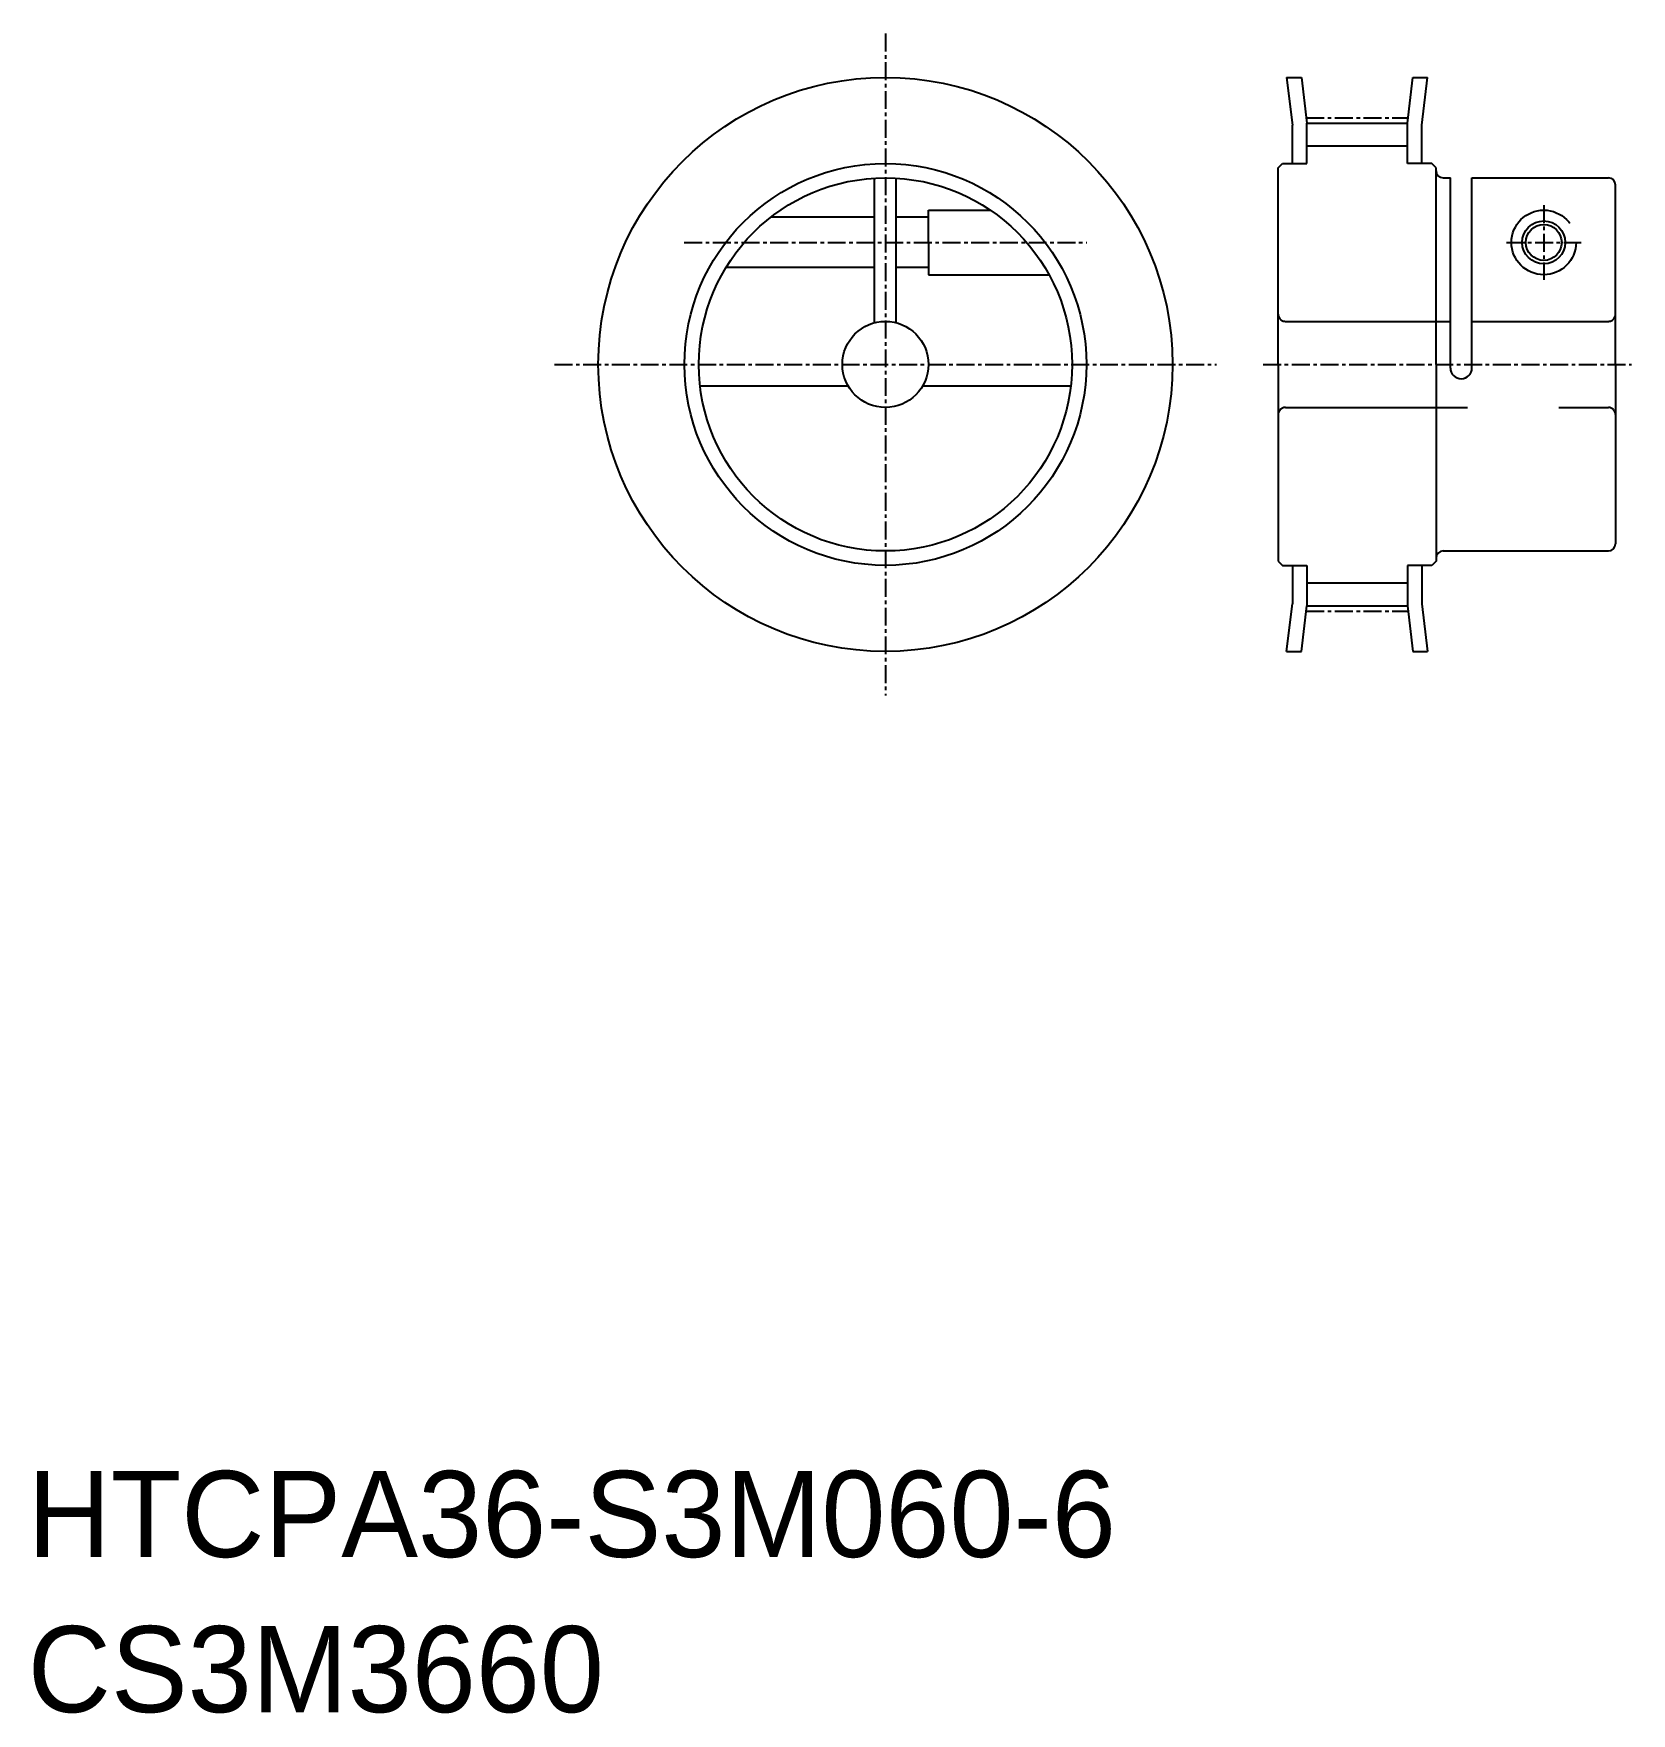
# Model space of a CAD drawing. Extents: x -286 to -174, y -61 to 56.
import ezdxf

# ---------------------------------------------------------------- set-up
doc = ezdxf.new("R2010")
doc.units = 0
doc.linetypes.add('CENTER', pattern=[2, 1.25, -0.25, 0.25, -0.25])
doc.linetypes.add('DASHED', pattern=[19.05, 12.7, -6.35])
doc.layers.get('0').update_dxf_attribs({"linetype": 'CONTINUOUS'})
for name, color, linetype in [('CENTER', 1, 'CENTER'), ('JISSEN', 3, 'CONTINUOUS'), ('SAISEN', 7, 'CONTINUOUS')]:
    doc.layers.add(name, color=color, linetype=linetype)

msp = doc.modelspace()

# ---------------------------------------------------------------- linework, layer by layer
for p, q in [((-198.3, 53.1), (-197.26, 53.1)), ((-198.3, 53.1), (-197.88, 49.77)), ((-197.26, 53.1), (-196.88, 49.91)), ((-189.88, 49.91), (-189.5, 53.1)), ((-189.5, 53.1), (-188.47, 53.1)), ((-188.88, 49.77), (-188.47, 53.1)), ((-197.88, 47.1), (-197.88, 49.77)), ((-196.88, 49.91), (-189.88, 49.91)), ((-196.88, 47.1), (-196.88, 49.91)), ((-189.88, 47.1), (-189.88, 49.91)), ((-188.88, 47.1), (-188.88, 49.77)), ((-196.88, 48.32), (-189.88, 48.32)), ((-198.88, 46.8), (-198.58, 47.1)), ((-198.58, 47.1), (-196.88, 47.1)), ((-188.18, 47.1), (-189.88, 47.1)), ((-187.88, 46.8), (-188.18, 47.1)), ((-198.88, 33.1), (-198.88, 46.8)), ((-187.88, 33.1), (-187.88, 46.8)), ((-198.88, 33.1), (-198.88, 19.4)), ((-187.88, 33.1), (-187.88, 19.4)), ((-198.88, 19.4), (-198.58, 19.1)), ((-198.58, 19.1), (-196.88, 19.1)), ((-197.88, 19.1), (-197.88, 16.42)), ((-196.88, 19.1), (-196.88, 16.29)), ((-189.88, 19.1), (-189.88, 16.29)), ((-188.18, 19.1), (-189.88, 19.1)), ((-188.88, 19.1), (-188.88, 16.42)), ((-187.88, 19.4), (-188.18, 19.1)), ((-196.88, 17.87), (-189.88, 17.87)), ((-198.3, 13.1), (-197.88, 16.42)), ((-188.88, 16.42), (-188.47, 13.1)), ((-197.26, 13.1), (-196.88, 16.29)), ((-196.88, 16.29), (-189.88, 16.29)), ((-189.88, 16.29), (-189.5, 13.1)), ((-198.3, 13.1), (-197.26, 13.1)), ((-189.5, 13.1), (-188.47, 13.1))]:
    msp.add_line(p, q)
at = {"color": 7, "linetype": 'CONTINUOUS'}
for p, q in [((-226.99, 36), (-226.99, 46.07)), ((-225.49, 36), (-225.49, 46.07)), ((-187.38, 46.1), (-186.88, 46.1)), ((-186.88, 32.85), (-186.88, 46.1)), ((-185.38, 46.1), (-175.88, 46.1)), ((-185.38, 33.1), (-185.38, 46.1)), ((-175.38, 33.1), (-175.38, 45.6)), ((-185.38, 32.85), (-185.38, 33.1)), ((-175.38, 33.1), (-175.38, 20.6)), ((-187.38, 20.1), (-175.88, 20.1)), ((-187.38, 20.1), (-186.88, 20.1))]:
    msp.add_line(p, q, dxfattribs=at)
at = {"color": 3, "linetype": 'DASHED'}
for p, q in [((-226.99, 43.35), (-234.23, 43.35)), ((-223.24, 43.35), (-225.49, 43.35)), ((-223.24, 41.6), (-223.24, 43.85)), ((-223.24, 43.85), (-218.93, 43.85)), ((-223.24, 41.6), (-223.24, 39.35)), ((-226.99, 39.85), (-237.35, 39.85)), ((-223.24, 39.85), (-225.49, 39.85)), ((-223.24, 39.35), (-214.84, 39.35)), ((-198.38, 36.1), (-186.88, 36.1)), ((-185.38, 36.1), (-175.88, 36.1)), ((-239.15, 31.6), (-228.83, 31.6)), ((-223.64, 31.6), (-213.32, 31.6)), ((-198.38, 30.1), (-175.88, 30.1))]:
    msp.add_line(p, q, dxfattribs=at)
at = {"color": 7, "linetype": 'CONTINUOUS'}
for radius in [20, 14, 13, 3]:
    msp.add_circle((-226.24, 33.1), radius, dxfattribs=at)
at = {"color": 3, "linetype": 'DASHED'}
msp.add_circle((-180.38, 41.6), 2.25, dxfattribs=at)
at = {"color": 7, "linetype": 'CONTINUOUS'}
for centre, radius, start, end in [((-187.38, 46.6), 0.5, 180, 270), ((-175.88, 45.6), 0.5, 0, 90), ((-186.13, 32.85), 0.75, 180, 0), ((-187.38, 19.6), 0.5, 90, 180), ((-175.88, 20.6), 0.5, 270, 360)]:
    msp.add_arc(centre, radius, start, end, dxfattribs=at)
at = {"color": 3, "linetype": 'DASHED'}
for centre, start, end in [((-198.38, 36.6), 180, 270), ((-175.88, 36.6), 270, 0), ((-198.38, 29.6), 90, 180), ((-175.88, 29.6), 0, 90)]:
    msp.add_arc(centre, 0.5, start, end, dxfattribs=at)
at = {"layer": 'CENTER', "color": 1, "linetype": 'CENTER'}
for p, q in [((-226.24, 56.15), (-226.24, 10.04)), ((-196.93, 50.29), (-189.84, 50.29)), ((-180.38, 44.2), (-180.38, 39)), ((-240.26, 41.6), (-212.21, 41.6)), ((-182.98, 41.6), (-177.78, 41.6)), ((-249.29, 33.1), (-203.18, 33.1)), ((-199.93, 33.1), (-174.27, 33.1)), ((-196.93, 15.91), (-189.84, 15.91))]:
    msp.add_line(p, q, dxfattribs=at)
at = {"layer": 'JISSEN'}
msp.add_circle((-180.38, 41.6), 1.25, dxfattribs=at)
at = {"layer": 'SAISEN'}
msp.add_circle((-180.38, 41.6), 1.5, dxfattribs=at)

# ---------------------------------------------------------------- texts
at = {"color": 7, "linetype": 'CONTINUOUS'}
for s, p in [('HTCPA36-S3M060-6', (-285.99, -50)), ('CS3M3660', (-285.99, -60.81))]:
    msp.add_text(s, height=6, dxfattribs=at).set_placement(p)

doc.saveas('drawing.dxf')
